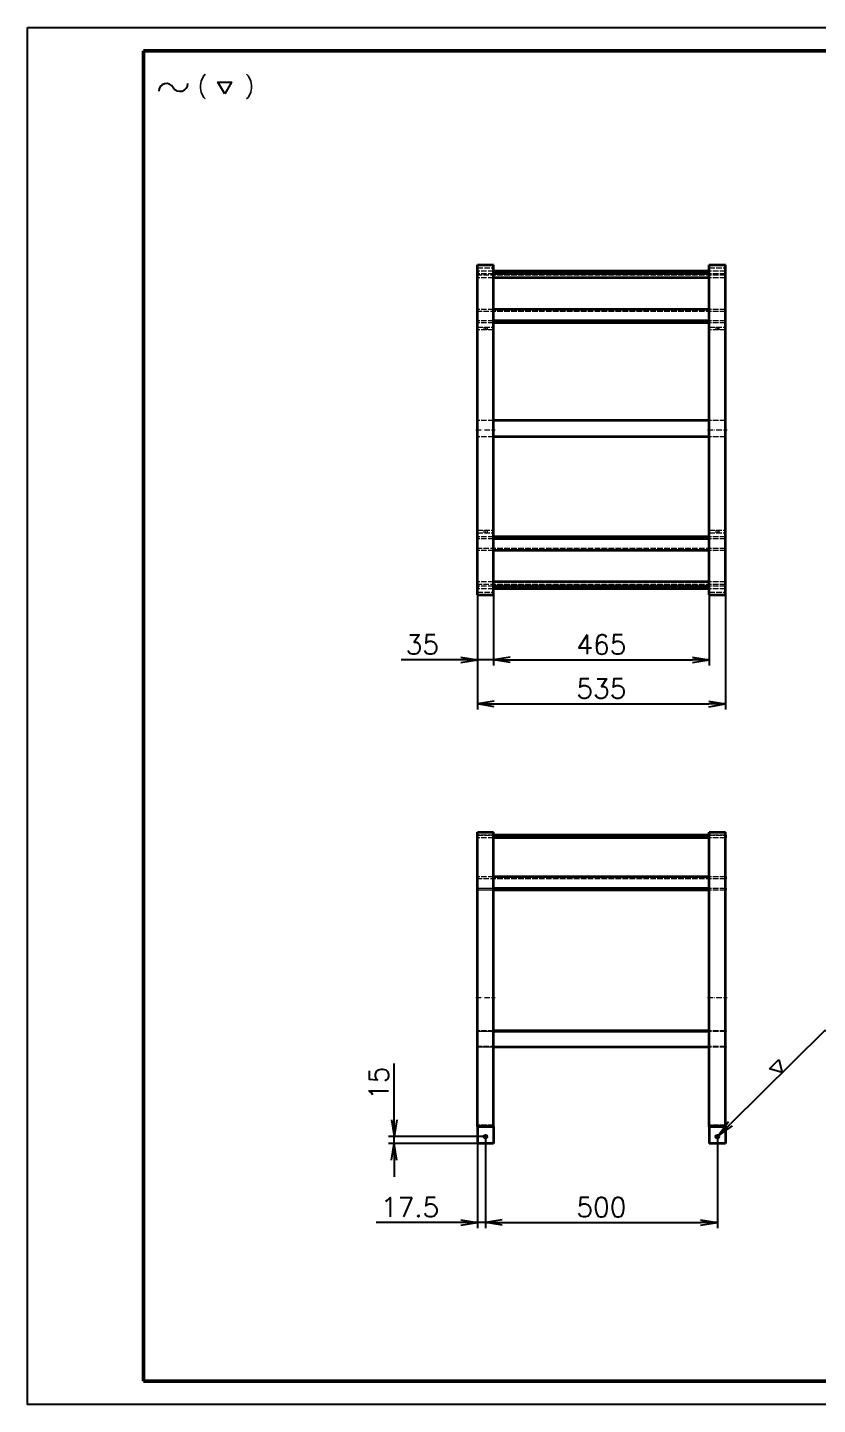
# Model space of a CAD drawing. Header units: millimetres. Extents: x -73083 to 81340, y -6859 to 6812.
# Drawn here: x 74774 to 76477, y -6850 to -3880 of the extents above; entities that cross this region are included whole.
import ezdxf

# ---------------------------------------------------------------- set-up
doc = ezdxf.new("R2010")
doc.units = ezdxf.units.MM
for name, pattern in [('AM_ISO02W050', [7.5, 6, -1.5]), ('AM_ISO08W050', [18, 12, -1.5, 3, -1.5]), ('DASHDOT', [18.5, 12, -3, 0.5, -3]), ('DASHED', [15, 12, -3])]:
    doc.linetypes.add(name, pattern=pattern)
doc.layers.add('A3', color=7, linetype='Continuous', plot=False)
for name, color, linetype, lineweight in [('AM_7', 2, 'AM_ISO08W050', 25), ('AM_HID', 1, 'AM_ISO02W050', 25), ('AM_VIS', 7, 'Continuous', 50)]:
    doc.layers.add(name, color=color, linetype=linetype, lineweight=lineweight)
doc.layers.add('title_frame', color=7, linetype='Continuous')
doc.layers.add('word_dim', color=253, linetype='Continuous')
doc.styles.get("Standard").update_dxf_attribs({"font": 'romans.shx', "bigfont": 'bigfont.shx'})
doc.dimstyles.new('STANDARD1-12', dxfattribs={"dimscale": 12, "dimtxt": 3.5, "dimasz": 3, "dimexe": 1, "dimexo": 0, "dimgap": 1, "dimtad": 3, "dimdec": 1, "dimdsep": 46, "dimtxsty": 'Standard', "dimblk1": 'OPEN', "dimblk2": 'OPEN', "dimsah": 1, "dimcen": 0, "dimclrd": 256, "dimclre": 256, "dimclrt": 3, "dimadec": 0, "dimazin": 0, "dimtfac": 1, "dimtdec": 1, "dimtmove": 0, "dimatfit": 3, "dimldrblk": 'OPEN', "dimfxl": 0, "dimtolj": 1, "dimtzin": 0, "dimarcsym": 0})

# ---------------------------------------------------------------- blocks, each defined once
blk = doc.blocks.new('_Open')
at = {"color": 0, "lineweight": -2}
for p, q in [((-1, 0.167), (0, 0)), ((-1, -0.167), (0, 0)), ((0, 0), (-1, 0))]:
    blk.add_line(p, q, dxfattribs=at)
blk = doc.blocks.new('*D742')
at = {"layer": 'DEFPOINTS', "color": 0}
for p in [(75743.8, -6287.5), (75761.3, -6277.1), (75761.3, -6457.8)]:
    blk.add_point(p, dxfattribs=at)
at = {"layer": 'word_dim', "lineweight": -2}
for p, q in [((75743.8, -6287.5), (75743.8, -6469.8)), ((75761.3, -6277.1), (75761.3, -6469.8)), ((75707.8, -6457.8), (75525.8, -6457.8)), ((75761.3, -6457.8), (75743.8, -6457.8)), ((75797.3, -6457.8), (75833.3, -6457.8))]:
    blk.add_line(p, q, dxfattribs=at)
at = {"layer": 'word_dim', "lineweight": -2, "xscale": 36, "yscale": 36, "zscale": 36}
blk.add_blockref('_Open', (75743.8, -6457.8), dxfattribs=at)
at = {"layer": 'word_dim', "lineweight": -2, "xscale": 36, "yscale": 36, "zscale": 36, "rotation": 180}
blk.add_blockref('_Open', (75761.3, -6457.8), dxfattribs=at)
at = {"layer": 'word_dim', "color": 3, "insert": (75598.8, -6424.8), "char_height": 42, "attachment_point": 5}
blk.add_mtext('\\A1;17.5', dxfattribs=at)
blk = doc.blocks.new('*D743')
at = {"layer": 'DEFPOINTS', "color": 0}
for p in [(75564.3, -6272.5), (75743.8, -6287.5), (75756.8, -6272.5)]:
    blk.add_point(p, dxfattribs=at)
at = {"layer": 'word_dim', "lineweight": -2}
for p, q in [((75564.3, -6236.5), (75564.3, -6114.5)), ((75756.8, -6272.5), (75552.3, -6272.5)), ((75743.8, -6287.5), (75552.3, -6287.5)), ((75564.3, -6287.5), (75564.3, -6272.5)), ((75564.3, -6323.5), (75564.3, -6359.5))]:
    blk.add_line(p, q, dxfattribs=at)
at = {"layer": 'word_dim', "lineweight": -2, "xscale": 36, "yscale": 36, "zscale": 36}
for p, rotation in [((75564.3, -6272.5), 270), ((75564.3, -6287.5), 90)]:
    blk.add_blockref('_Open', p, dxfattribs=dict(at, rotation=rotation))
at = {"layer": 'word_dim', "color": 3, "insert": (75531.3, -6157.5), "char_height": 42, "attachment_point": 5, "rotation": 90}
blk.add_mtext('\\A1;15', dxfattribs=at)
blk = doc.blocks.new('*D744')
at = {"layer": 'DEFPOINTS', "color": 0}
for p in [(76261.3, -6277.1), (75761.3, -6303.5), (76261.3, -6457.8)]:
    blk.add_point(p, dxfattribs=at)
at = {"layer": 'word_dim', "lineweight": -2}
for p, q in [((76261.3, -6277.1), (76261.3, -6469.8)), ((75761.3, -6303.5), (75761.3, -6469.8)), ((75797.3, -6457.8), (76225.3, -6457.8))]:
    blk.add_line(p, q, dxfattribs=at)
at = {"layer": 'word_dim', "lineweight": -2, "xscale": 36, "yscale": 36, "zscale": 36, "rotation": 180}
blk.add_blockref('_Open', (75761.3, -6457.8), dxfattribs=at)
at = {"layer": 'word_dim', "lineweight": -2, "xscale": 36, "yscale": 36, "zscale": 36}
blk.add_blockref('_Open', (76261.3, -6457.8), dxfattribs=at)
at = {"layer": 'word_dim', "color": 3, "insert": (76011.3, -6424.8), "char_height": 42, "attachment_point": 5}
blk.add_mtext('\\A1;500', dxfattribs=at)
blk = doc.blocks.new('*D745')
at = {"layer": 'DEFPOINTS', "color": 0}
for p in [(76258.9, -6275), (76263.8, -6270.1)]:
    blk.add_point(p, dxfattribs=at)
at = {"layer": 'word_dim', "lineweight": -2}
for p, q in [((76492.3, -6044.2), (76289.4, -6244.8)), ((76974.7, -6044.2), (76492.3, -6044.2))]:
    blk.add_line(p, q, dxfattribs=at)
at = {"layer": 'word_dim', "lineweight": -2, "xscale": 36, "yscale": 36, "zscale": 36, "rotation": 224.6759737257023}
blk.add_blockref('_Open', (76263.8, -6270.1), dxfattribs=at)
at = {"layer": 'word_dim', "color": 3, "insert": (76739.5, -6011.2), "char_height": 42, "attachment_point": 5}
blk.add_mtext('\\A1;DR. 2-∅7 THRU', dxfattribs=at)
blk = doc.blocks.new('shiage1')
at = {"layer": 'word_dim', "color": 3, "linetype": 'Continuous'}
for p, q in [((0, 0), (-1.44, 2.5)), ((-1.44, 2.5), (1.44, 2.5)), ((1.44, 2.5), (0, 0))]:
    blk.add_line(p, q, dxfattribs=at)
blk = doc.blocks.new('*D746')
at = {"layer": 'DEFPOINTS', "color": 0}
for p in [(75743.8, -5104.2), (76278.8, -5104.2), (76278.8, -5339.3)]:
    blk.add_point(p, dxfattribs=at)
at = {"layer": 'word_dim', "lineweight": -2}
for p, q in [((75743.8, -5104.2), (75743.8, -5351.3)), ((76278.8, -5104.2), (76278.8, -5351.3)), ((75779.8, -5339.3), (76242.8, -5339.3))]:
    blk.add_line(p, q, dxfattribs=at)
at = {"layer": 'word_dim', "lineweight": -2, "xscale": 36, "yscale": 36, "zscale": 36, "rotation": 180}
blk.add_blockref('_Open', (75743.8, -5339.3), dxfattribs=at)
at = {"layer": 'word_dim', "lineweight": -2, "xscale": 36, "yscale": 36, "zscale": 36}
blk.add_blockref('_Open', (76278.8, -5339.3), dxfattribs=at)
at = {"layer": 'word_dim', "color": 3, "insert": (76011.3, -5306.3), "char_height": 42, "attachment_point": 5}
blk.add_mtext('\\A1;535', dxfattribs=at)
blk = doc.blocks.new('*D747')
at = {"layer": 'DEFPOINTS', "color": 0}
for p in [(75743.8, -5104.2), (75778.8, -5104.2), (75778.8, -5244.1)]:
    blk.add_point(p, dxfattribs=at)
at = {"layer": 'word_dim', "lineweight": -2}
for p, q in [((75743.8, -5104.2), (75743.8, -5256.1)), ((75778.8, -5104.2), (75778.8, -5256.1)), ((75707.8, -5244.1), (75579.3, -5244.1)), ((75778.8, -5244.1), (75743.8, -5244.1)), ((75814.8, -5244.1), (75850.8, -5244.1))]:
    blk.add_line(p, q, dxfattribs=at)
at = {"layer": 'word_dim', "lineweight": -2, "xscale": 36, "yscale": 36, "zscale": 36}
blk.add_blockref('_Open', (75743.8, -5244.1), dxfattribs=at)
at = {"layer": 'word_dim', "lineweight": -2, "xscale": 36, "yscale": 36, "zscale": 36, "rotation": 180}
blk.add_blockref('_Open', (75778.8, -5244.1), dxfattribs=at)
at = {"layer": 'word_dim', "color": 3, "insert": (75625.3, -5211.1), "char_height": 42, "attachment_point": 5}
blk.add_mtext('\\A1;35', dxfattribs=at)
blk = doc.blocks.new('*D748')
at = {"layer": 'DEFPOINTS', "color": 0}
for p in [(76243.8, -5104.2), (75778.8, -5115.4), (76243.8, -5244.1)]:
    blk.add_point(p, dxfattribs=at)
at = {"layer": 'word_dim', "lineweight": -2}
for p, q in [((76243.8, -5104.2), (76243.8, -5256.1)), ((75778.8, -5115.4), (75778.8, -5256.1)), ((75814.8, -5244.1), (76207.8, -5244.1))]:
    blk.add_line(p, q, dxfattribs=at)
at = {"layer": 'word_dim', "lineweight": -2, "xscale": 36, "yscale": 36, "zscale": 36, "rotation": 180}
blk.add_blockref('_Open', (75778.8, -5244.1), dxfattribs=at)
at = {"layer": 'word_dim', "lineweight": -2, "xscale": 36, "yscale": 36, "zscale": 36}
blk.add_blockref('_Open', (76243.8, -5244.1), dxfattribs=at)
at = {"layer": 'word_dim', "color": 3, "insert": (76011.3, -5211.1), "char_height": 42, "attachment_point": 5}
blk.add_mtext('\\A1;465', dxfattribs=at)
blk = doc.blocks.new('shiage0')
at = {"layer": 'word_dim', "color": 3, "linetype": 'Continuous'}
for centre, start, end in [((1.69, 0), 30, 180), ((4.61, 1.69), 210, 0)]:
    blk.add_arc(centre, 1.69, start, end, dxfattribs=at)
blk = doc.blocks.new('12')
at = {"layer": 'title_frame', "color": 3, "linetype": 'Continuous'}
blk.add_lwpolyline([(20.46, 3.03), (19.01, 5.53), (21.9, 5.53)], close=True, dxfattribs=at)
blk.add_blockref('shiage0', (6.23, 3.56), dxfattribs=at)
blk.add_text('(   )', height=3.5, dxfattribs=at).set_placement((14.64, 3.08))

msp = doc.modelspace()

# ---------------------------------------------------------------- linework, layer by layer
at = {"color": 7, "lineweight": 35}
for p, q in [((75743.84919, -4970.19468), (75743.8531, -4392.19223)), ((75743.8531, -4392.19223), (75778.8531, -4392.19272)), ((75778.84919, -4970.19468), (75778.8531, -4392.19272)), ((76243.84919, -4970.19761), (76243.8531, -4392.19516)), ((76243.8531, -4392.19516), (76278.8531, -4392.19565)), ((76278.84919, -4970.19761), (76278.8531, -4392.19565)), ((76243.8531, -4405.59165), (75778.8531, -4405.58872)), ((76243.8531, -4411.38706), (75778.8531, -4411.38413)), ((76243.8531, -4420.44565), (75778.8531, -4420.44272)), ((75743.8531, -4513.08139), (75743.8531, -4488.33237)), ((76243.8531, -4488.3353), (75778.8531, -4488.33237)), ((76243.8531, -4513.08432), (75778.8531, -4513.08139)), ((76243.8531, -4517.327), (75778.8531, -4517.32407)), ((75743.8531, -4763.19516), (75743.8531, -4728.19516)), ((76243.8531, -4728.19809), (75778.8531, -4728.19516)), ((76243.8531, -4763.19809), (75778.8531, -4763.19516)), ((75743.84919, -5104.19223), (75743.84919, -4970.19468)), ((75743.84919, -5008.056), (75743.84919, -4983.30747)), ((75778.84919, -5104.19272), (75778.84919, -4970.19468)), ((76243.84919, -4979.06772), (75778.84919, -4979.06479)), ((76243.84919, -4983.3104), (75778.84919, -4983.30747)), ((76243.84919, -5104.19565), (76243.84919, -4970.19761)), ((76278.84919, -5104.19565), (76278.84919, -4970.19761)), ((76243.84919, -5008.05893), (75778.84919, -5008.056)), ((76243.84919, -5075.9437), (75778.84919, -5075.94077)), ((75743.84919, -5104.19223), (75778.84919, -5104.19272)), ((76243.84919, -5085.00278), (75778.84919, -5084.99985)), ((76243.84919, -5090.79819), (75778.84919, -5090.79526)), ((76243.84919, -5104.19565), (76278.84919, -5104.19565)), ((75743.84528, -5693.82541), (75743.84528, -5616.12619)), ((75743.84528, -5616.12619), (75778.84528, -5616.12619)), ((75778.84528, -5693.82541), (75778.84528, -5616.12619)), ((76243.84528, -5622.12619), (75778.84528, -5622.12619)), ((75778.84528, -5695.68136), (75778.84528, -5628.12619)), ((76243.84528, -5628.12619), (75778.84528, -5628.12619)), ((76243.84528, -5693.82541), (76243.84528, -5616.12619)), ((76243.84528, -5616.12619), (76278.84528, -5616.12619)), ((76278.84528, -5693.82541), (76278.84528, -5616.12619)), ((76278.84528, -5695.68136), (76278.84528, -5622.12619)), ((75743.84528, -6250.4299), (75743.84528, -5693.82541)), ((75778.84528, -6250.4299), (75778.84528, -5693.82541)), ((76243.84528, -6250.4299), (76243.84528, -5693.82541)), ((76278.84528, -6250.4299), (76278.84528, -5693.82541)), ((76243.84138, -5712.26242), (75778.84138, -5712.26291)), ((76243.84138, -5712.26584), (75778.84138, -5712.26584)), ((76278.84138, -5737.01486), (76278.84138, -5712.26584)), ((76278.84528, -5741.25412), (76278.84528, -5716.50509)), ((76243.84138, -5737.01486), (75778.84138, -5737.01486)), ((76243.84138, -5741.25753), (75778.84138, -5741.25753)), ((76243.84138, -6044.25363), (75778.84138, -6044.25363)), ((76243.84138, -6044.25851), (75778.84138, -6044.25851)), ((76243.84138, -6045.81173), (75778.84138, -6045.81173)), ((76278.84138, -6079.61886), (76278.84138, -6045.81173)), ((76278.84528, -6078.06125), (76278.84528, -6044.25363)), ((76243.84138, -6079.61886), (75778.84138, -6079.61886)), ((75743.84138, -6250.4299), (75743.84138, -6287.5256)), ((75743.84138, -6250.4299), (75778.84138, -6250.4299)), ((75778.84138, -6250.4299), (75778.84138, -6287.5256)), ((76243.84138, -6250.4299), (76243.84138, -6287.5256)), ((76243.84138, -6250.4299), (76278.84138, -6250.4299)), ((76278.84138, -6250.4299), (76278.84138, -6287.5256)), ((75778.84138, -6287.5256), (75743.84138, -6287.5256)), ((76278.84138, -6287.5256), (76243.84138, -6287.5256))]:
    msp.add_line(p, q, dxfattribs=at)
at = {"color": 7, "lineweight": 35, "ltscale": 0.144885}
for p, q in [((75743.8531, -4405.58872), (75743.8531, -4411.38413)), ((75743.84919, -5084.99985), (75743.84919, -5090.79526))]:
    msp.add_line(p, q, dxfattribs=at)
at = {"color": 7, "lineweight": 35, "ltscale": 0.226453}
msp.add_line((75743.8531, -4420.44223), (75743.8531, -4411.38413), dxfattribs=at)
at = {"color": 7, "lineweight": 35, "ltscale": 0.106067}
for p, q in [((75743.8531, -4513.08139), (75743.8531, -4517.32407)), ((75743.84919, -4979.06479), (75743.84919, -4983.30747)), ((76278.84528, -5712.26242), (76278.84528, -5716.50509)), ((76278.84138, -5737.01486), (76278.84138, -5741.25753))]:
    msp.add_line(p, q, dxfattribs=at)
at = {"color": 7, "lineweight": 35, "ltscale": 0.150098}
for p, q in [((75743.84919, -4970.19419), (75743.84919, -4964.19028)), ((76243.84919, -4970.19712), (76243.84919, -4964.19321))]:
    msp.add_line(p, q, dxfattribs=at)
at = {"color": 7, "lineweight": 35, "ltscale": 0.226477}
msp.add_line((75743.84919, -5084.99985), (75743.84919, -5075.94077), dxfattribs=at)
at = {"color": 7, "lineweight": 35, "ltscale": 0.15}
msp.add_line((76278.84528, -5622.12619), (76278.84528, -5628.12619), dxfattribs=at)
at = {"color": 7, "lineweight": 35, "ltscale": 0.038831}
msp.add_line((76278.84138, -6044.25851), (76278.84138, -6045.81173), dxfattribs=at)
at = {"color": 7, "lineweight": 35, "ltscale": 0.038818}
msp.add_line((76278.84528, -6078.06125), (76278.84528, -6079.61398), dxfattribs=at)
at = {"color": 7, "lineweight": 35}
for centre in [(75761.34138, -6272.5256), (76261.34138, -6272.5256)]:
    msp.add_circle(centre, 3.5, dxfattribs=at)
at = {"layer": 'A3', "linetype": 'Continuous'}
msp.add_lwpolyline([(74773.78326, -3880.23238), (78973.78326, -3880.23238), (78973.78326, -6850.23238), (74773.78326, -6850.23238)], close=True, dxfattribs=at)
at = {"layer": 'AM_7', "linetype": 'DASHDOT', "lineweight": 13, "ltscale": 0.180017}
for p, q in [((75761.3531, -4525.59018), (75761.3531, -4532.79087)), ((76261.3531, -4525.59311), (76261.3531, -4532.7938)), ((75761.34919, -4963.59018), (75761.34919, -4970.79087)), ((76261.34919, -4963.59311), (76261.34919, -4970.7938))]:
    msp.add_line(p, q, dxfattribs=at)
at = {"layer": 'AM_7', "linetype": 'DASHDOT', "lineweight": 13}
for p, q in [((75740.34919, -4748.19223), (75782.357, -4748.19272)), ((76240.34919, -4748.19516), (76282.357, -4748.19565)), ((75740.34138, -5972.12619), (75782.34528, -5972.12619)), ((76240.34138, -5972.12619), (76282.34528, -5972.12619))]:
    msp.add_line(p, q, dxfattribs=at)
at = {"layer": 'AM_7', "linetype": 'DASHDOT', "lineweight": 13, "ltscale": 0.227539}
for p, q in [((75765.89216, -6272.5256), (75756.7906, -6272.5256)), ((76265.89216, -6272.5256), (76256.7906, -6272.5256))]:
    msp.add_line(p, q, dxfattribs=at)
at = {"layer": 'AM_7', "linetype": 'DASHDOT', "lineweight": 13, "ltscale": 0.22749}
for p, q in [((75761.34138, -6267.9758), (75761.34138, -6277.07541)), ((76261.34138, -6267.9758), (76261.34138, -6277.07541))]:
    msp.add_line(p, q, dxfattribs=at)
at = {"layer": 'AM_HID', "linetype": 'DASHED', "lineweight": 13}
for p, q in [((75743.8531, -4398.19223), (75778.8531, -4398.19272)), ((75778.8531, -4405.58872), (75743.8531, -4405.58872)), ((75778.8531, -4411.38413), (75743.8531, -4411.38413)), ((76278.8531, -4414.65024), (75743.8531, -4414.64682)), ((75778.8531, -4420.44272), (75743.8531, -4420.44223)), ((76243.8531, -4398.19516), (76278.8531, -4398.19565)), ((76278.8531, -4405.59165), (76243.8531, -4405.59165)), ((76278.8531, -4411.38706), (76243.8531, -4411.38706)), ((76278.8531, -4420.44565), (76243.8531, -4420.44565)), ((75778.8531, -4488.33237), (75743.8531, -4488.33237)), ((76278.8531, -4492.57798), (75743.8531, -4492.57505)), ((75778.8531, -4513.08139), (75743.8531, -4513.08139)), ((76278.8531, -4488.33579), (76243.8531, -4488.3353)), ((76278.8531, -4513.08432), (76243.8531, -4513.08432)), ((76278.8531, -4513.08432), (76278.8531, -4488.33579)), ((75778.8531, -4517.32407), (75743.8531, -4517.32407)), ((75743.8531, -4526.19028), (75778.8531, -4526.19077)), ((75778.8531, -4532.19077), (75743.8531, -4532.19028)), ((76278.8531, -4517.327), (76243.8531, -4517.327)), ((76243.8531, -4526.19321), (76278.8531, -4526.1937)), ((76278.8531, -4532.1937), (76243.8531, -4532.19321)), ((75778.8531, -4728.19516), (75743.8531, -4728.19516)), ((76278.8531, -4728.19809), (76243.8531, -4728.19809)), ((76278.8531, -4763.19809), (76278.8531, -4728.19809)), ((75778.8531, -4763.19516), (75743.8531, -4763.19516)), ((76278.8531, -4763.19809), (76243.8531, -4763.19809)), ((75743.84919, -4964.19028), (75778.84919, -4964.19077)), ((75743.84919, -4970.19028), (75778.84919, -4970.19077)), ((75778.84919, -4979.06479), (75743.84919, -4979.06479)), ((75778.84919, -4983.30747), (75743.84919, -4983.30747)), ((76243.84919, -4964.19321), (76278.84919, -4964.1937)), ((76243.84919, -4970.19321), (76278.84919, -4970.1937)), ((76278.84919, -4979.06772), (76243.84919, -4979.06772)), ((76278.84919, -4983.3104), (76243.84919, -4983.3104)), ((76278.84919, -5008.05893), (76278.84919, -4983.3104)), ((76278.84919, -5003.81626), (75743.84919, -5003.81333)), ((75778.84919, -5008.056), (75743.84919, -5008.056)), ((76278.84919, -5008.05893), (76243.84919, -5008.05893)), ((75778.84919, -5075.94077), (75743.84919, -5075.94077)), ((76278.84919, -5075.94419), (76243.84919, -5075.9437)), ((76278.84919, -5081.7396), (75743.84919, -5081.73618)), ((75778.84919, -5084.99985), (75743.84919, -5084.99985)), ((75778.84919, -5090.79526), (75743.84919, -5090.79526)), ((75743.84919, -5098.19223), (75778.84919, -5098.19272)), ((76278.84919, -5085.00278), (76243.84919, -5085.00278)), ((76278.84919, -5090.79819), (76243.84919, -5090.79819)), ((76243.84919, -5098.19565), (76278.84919, -5098.19565)), ((75743.84528, -5695.68136), (75743.84528, -5622.12619)), ((75743.84528, -5622.12619), (75778.84528, -5622.12619)), ((75778.84528, -5622.12619), (75743.84528, -5622.12619)), ((75778.84528, -5628.12619), (75743.84528, -5628.12619)), ((76243.84528, -5695.68136), (76243.84528, -5622.12619)), ((76243.84528, -5622.12619), (76278.84528, -5622.12619)), ((76278.84528, -5622.12619), (76243.84528, -5622.12619)), ((76278.84528, -5628.12619), (76243.84528, -5628.12619)), ((75778.84138, -5712.26584), (75743.84138, -5712.26584)), ((75743.84138, -5737.01486), (75743.84138, -5712.26584)), ((76278.84138, -5716.50851), (75743.84138, -5716.50851)), ((75778.84138, -5712.26291), (75743.84528, -5712.26291)), ((75743.84528, -5741.25412), (75743.84528, -5716.50509)), ((76278.84528, -5716.50509), (75743.84528, -5716.50509)), ((76278.84528, -5712.26242), (76243.84138, -5712.26242)), ((76278.84138, -5712.26584), (76243.84138, -5712.26584)), ((75778.84138, -5737.01486), (75743.84138, -5737.01486)), ((75778.84138, -5741.25753), (75743.84138, -5741.25753)), ((76278.84528, -5737.01095), (75743.84528, -5737.01095)), ((76278.84528, -5741.25412), (75743.84528, -5741.25412)), ((76278.84138, -5737.01486), (76243.84138, -5737.01486)), ((76278.84138, -5741.25753), (76243.84138, -5741.25753)), ((75778.84138, -6044.25851), (75743.84138, -6044.25851)), ((75778.84138, -6045.81173), (75743.84138, -6045.81173)), ((75743.84138, -6079.61886), (75743.84138, -6045.81173)), ((75743.84528, -6078.06125), (75743.84528, -6044.25363)), ((75778.84138, -6044.25363), (75743.84528, -6044.25363)), ((76278.84528, -6045.80636), (75743.84528, -6045.80636)), ((76278.84528, -6044.25363), (76243.84138, -6044.25363)), ((76278.84138, -6044.25851), (76243.84138, -6044.25851)), ((76278.84138, -6045.81173), (76243.84138, -6045.81173)), ((76278.84138, -6078.06564), (75743.84138, -6078.06613)), ((75778.84138, -6079.61886), (75743.84138, -6079.61886)), ((76278.84528, -6078.06125), (75743.84528, -6078.06125)), ((76278.84528, -6079.61398), (75743.84528, -6079.61398)), ((76278.84138, -6079.61886), (76243.84138, -6079.61886)), ((75743.84138, -6247.5256), (75778.84138, -6247.5256)), ((75778.84528, -6247.52218), (75743.84528, -6247.52218)), ((75743.84528, -6250.42648), (75778.84528, -6250.42648)), ((76243.84138, -6247.5256), (76278.84138, -6247.5256)), ((76278.84528, -6247.52218), (76243.84528, -6247.52218)), ((76243.84528, -6250.42648), (76278.84528, -6250.42648))]:
    msp.add_line(p, q, dxfattribs=at)
at = {"layer": 'AM_HID', "linetype": 'DASHED', "lineweight": 13, "ltscale": 0.144885}
for p, q in [((76278.8531, -4405.59165), (76278.8531, -4411.38706)), ((76278.84919, -5085.00278), (76278.84919, -5090.79819))]:
    msp.add_line(p, q, dxfattribs=at)
at = {"layer": 'AM_HID', "linetype": 'DASHED', "lineweight": 13, "ltscale": 0.226465}
for p, q in [((76278.8531, -4420.44565), (76278.8531, -4411.38706)), ((76278.84919, -5085.00278), (76278.84919, -5075.94419))]:
    msp.add_line(p, q, dxfattribs=at)
at = {"layer": 'AM_HID', "linetype": 'DASHED', "lineweight": 13, "ltscale": 0.106067}
for p, q in [((76278.8531, -4513.08432), (76278.8531, -4517.327)), ((76278.84919, -4979.06772), (76278.84919, -4983.3104)), ((75743.84138, -5737.01486), (75743.84138, -5741.25753))]:
    msp.add_line(p, q, dxfattribs=at)
at = {"layer": 'AM_HID', "linetype": 'DASHED', "lineweight": 13, "ltscale": 0.15}
for p, q in [((75757.8531, -4526.19028), (75757.8531, -4532.19028)), ((75764.8531, -4526.19028), (75764.8531, -4532.19028)), ((76257.8531, -4526.19321), (76257.8531, -4532.19321)), ((76264.8531, -4526.19321), (76264.8531, -4532.19321)), ((75757.84919, -4964.19028), (75757.84919, -4970.19028)), ((75764.84919, -4964.19028), (75764.84919, -4970.19028)), ((76257.84919, -4964.19321), (76257.84919, -4970.19321)), ((76264.84919, -4964.19321), (76264.84919, -4970.19321)), ((75743.84528, -5622.12619), (75743.84528, -5628.12619)), ((75778.84528, -5628.12619), (75778.84528, -5622.12619))]:
    msp.add_line(p, q, dxfattribs=at)
at = {"layer": 'AM_HID', "linetype": 'DASHED', "lineweight": 13, "ltscale": 0.150085}
msp.add_line((75778.84919, -4970.19419), (75778.84919, -4964.19077), dxfattribs=at)
at = {"layer": 'AM_HID', "linetype": 'DASHED', "lineweight": 13, "ltscale": 0.150098}
msp.add_line((76278.84919, -4970.19761), (76278.84919, -4964.1937), dxfattribs=at)
at = {"layer": 'AM_HID', "linetype": 'DASHED', "lineweight": 13, "ltscale": 0.106055}
msp.add_line((75743.84528, -5712.26291), (75743.84528, -5716.50509), dxfattribs=at)
at = {"layer": 'AM_HID', "linetype": 'DASHED', "lineweight": 13, "ltscale": 0.038831}
msp.add_line((75743.84138, -6044.25851), (75743.84138, -6045.81173), dxfattribs=at)
at = {"layer": 'AM_HID', "linetype": 'DASHED', "lineweight": 13, "ltscale": 0.038818}
msp.add_line((75743.84528, -6078.06125), (75743.84528, -6079.61398), dxfattribs=at)
at = {"layer": 'AM_VIS', "linetype": 'Continuous'}
for p, q in [((78923.78326, -3930.23238), (75023.78326, -3930.23238)), ((75023.78326, -6800.23238), (75023.78326, -3930.23238)), ((78923.78326, -6800.23238), (75023.78326, -6800.23238))]:
    msp.add_line(p, q, dxfattribs=at)

# ---------------------------------------------------------------- block references
at = {"layer": 'word_dim', "color": 3, "linetype": 'Continuous', "ltscale": 5, "xscale": 10, "yscale": 10, "zscale": 10}
msp.add_blockref('12', (74994.2721, -4053.43187), dxfattribs=at)
at = {"layer": 'word_dim', "color": 3, "linetype": 'Continuous', "xscale": 9.999999999992326, "yscale": 10, "zscale": 10, "rotation": 44.67597372537406}
msp.add_blockref('shiage1', (76401.38946, -6134.05266), dxfattribs=at)

# ---------------------------------------------------------------- dimensions: what is measured, and where the dimension line sits
at = {"layer": 'word_dim'}
for base, p1, p2, picture, middle in [((75778.84919, -5244.14851), (75743.84919, -5104.19565), (75778.84919, -5104.19565), '*D747', (75625.28813, -5244.14851)), ((75761.34138, -6457.80835), (75743.84138, -6287.5256), (75761.34138, -6277.07565), '*D742', (75598.84138, -6457.80835))]:
    dim = msp.add_linear_dim(base=base, p1=p1, p2=p2, dimstyle='STANDARD1-12', dxfattribs=at)
    dim.commit()
    dim.dimension.update_dxf_attribs({"geometry": picture, "text_midpoint": middle, "dimtype": 160})
for base, p1, p2, picture, middle in [((76278.84919, -5339.27673), (75743.84919, -5104.19565), (76278.84919, -5104.19565), '*D746', (76011.34919, -5306.27673)), ((76243.84919, -5244.14851), (75778.84919, -5115.44778), (76243.84919, -5104.19565), '*D748', (76011.34919, -5211.14851)), ((76261.34138, -6457.80835), (75761.34138, -6303.54072), (76261.34138, -6277.07565), '*D744', (76011.34138, -6424.80835))]:
    dim = msp.add_linear_dim(base=base, p1=p1, p2=p2, dimstyle='STANDARD1-12', dxfattribs=at)
    dim.commit()
    dim.dimension.update_dxf_attribs({"geometry": picture, "text_midpoint": middle})
dim = msp.add_diameter_dim_2p(p1=(76258.85255, -6274.98644), p2=(76263.83021, -6270.06476), text='DR. 2-<> THRU', dimstyle='STANDARD1-12', override={"dimtoh": 1, "dimtofl": 0}, dxfattribs=at)
dim.commit()
dim.dimension.update_dxf_attribs({"geometry": '*D745', "text_midpoint": (76739.47432, -6044.19), "dimtype": 163})
dim = msp.add_linear_dim(base=(75564.31481, -6272.5256), p1=(75743.84138, -6287.5256), p2=(75756.79157, -6272.5256), angle=90, dimstyle='STANDARD1-12', dxfattribs=at)
dim.commit()
dim.dimension.update_dxf_attribs({"geometry": '*D743', "text_midpoint": (75531.31481, -6157.5256)})

doc.saveas('drawing.dxf')
